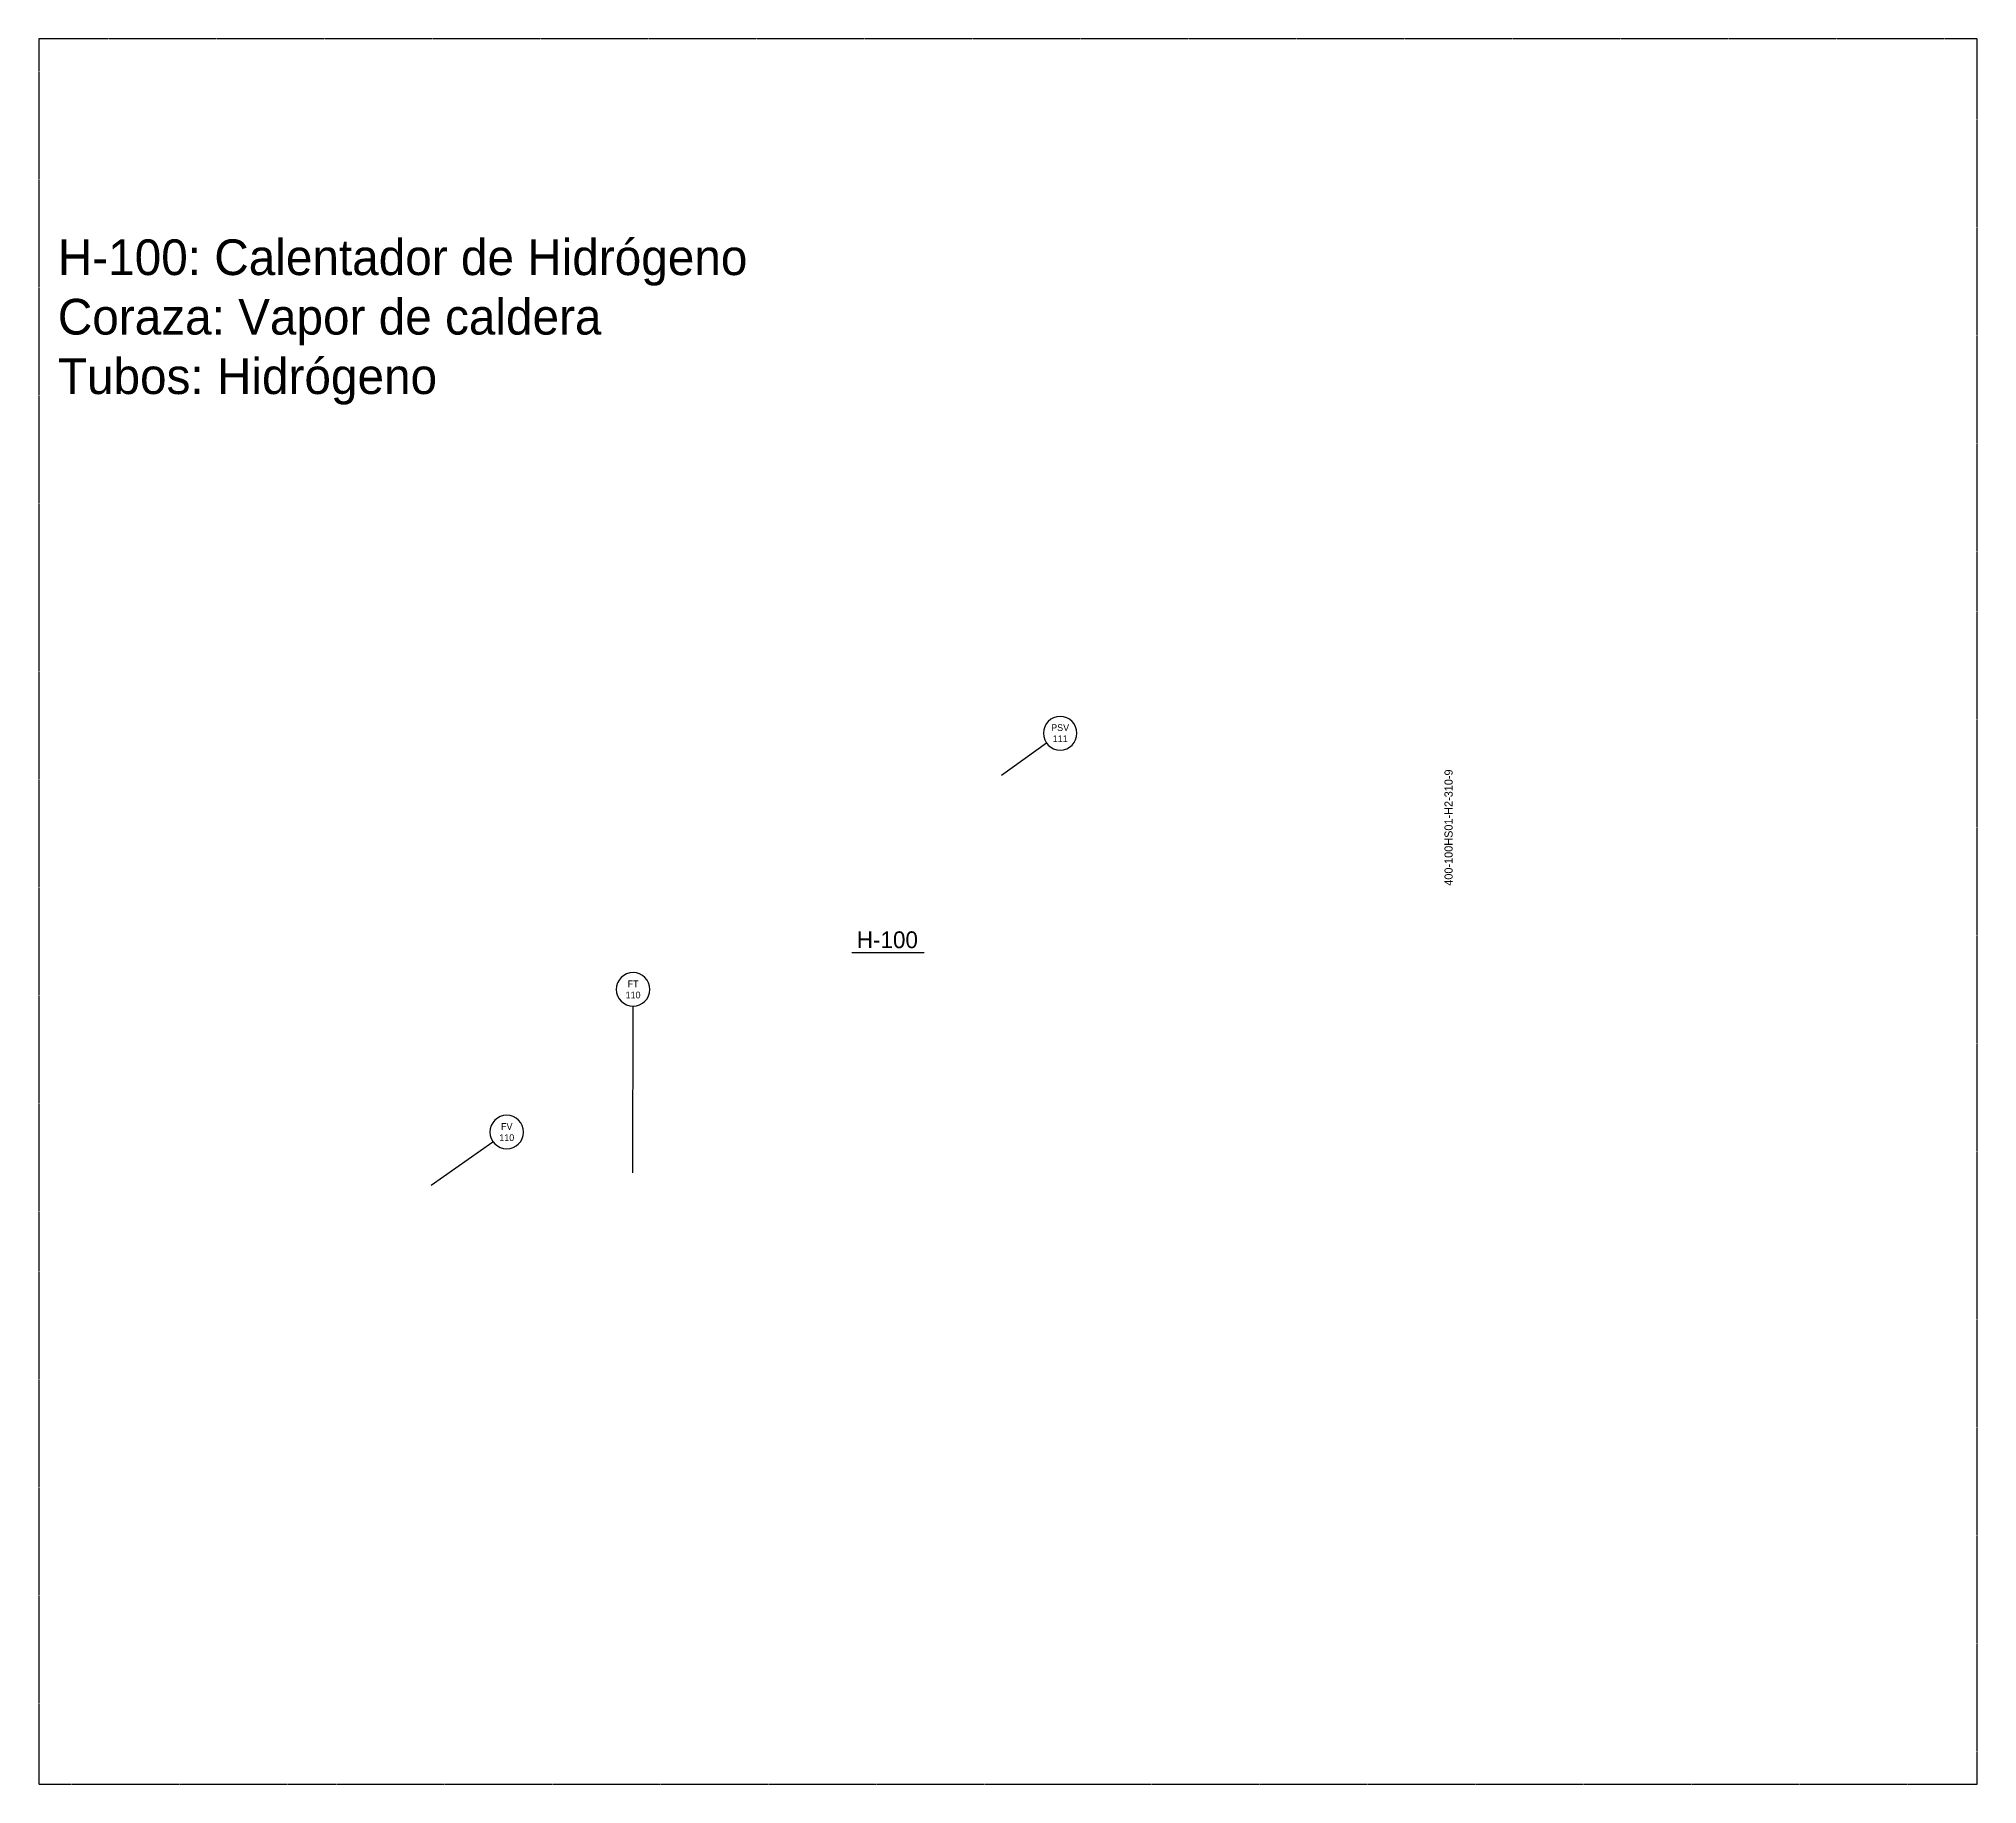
# Model space of a CAD drawing. Header units: millimetres. Extents: x 0 to 578, y 0 to 520.
import ezdxf
from ezdxf.enums import TextEntityAlignment as Align

# ---------------------------------------------------------------- set-up
doc = ezdxf.new("R2010")
doc.units = ezdxf.units.MM
doc.linetypes.add('HIDDEN2', pattern=[0.1875, 0.125, -0.0625])
doc.layers.add('Instrument', color=250, linetype='Continuous')
doc.layers.add('Text', color=7, linetype='Continuous')
doc.layers.add('no plot', color=41, linetype='HIDDEN2', plot=False)
doc.dimstyles.new('ISO-25', dxfattribs={"dimtxt": 2.5, "dimasz": 2.5, "dimexe": 1.25, "dimexo": 0.625, "dimtad": 1, "dimtxsty": 'Standard', "dimcen": 2.5, "dimadec": 0, "dimazin": 0, "dimtfac": 1, "dimtmove": 0, "dimatfit": 3, "dimfxl": 1, "dimarcsym": 0})

# ---------------------------------------------------------------- blocks, each defined once
blk = doc.blocks.new('*U4')
at = {"color": 0, "linetype": 'ByBlock', "lineweight": -3}
blk.add_line((-0.422, -0.152), (0.438, -0.152), dxfattribs=at)
at = {"color": 0, "linetype": 'ByBlock', "lineweight": -2}
blk.add_attdef('#(Equipment.Tag)', text='', height=0.2, dxfattribs=at).set_placement((0, 0), align=Align.MIDDLE)
blk = doc.blocks.new('*U17')
at = {"color": 0, "linetype": 'ByBlock', "lineweight": -2}
for start, end in [(0, 180), (180, 0)]:
    blk.add_arc((0, 0), 0.25, start, end, dxfattribs=at)
blk.add_wipeout([(-0.12, 0.149), (0.125, 0.151), (0.125, 0.024), (-0.12, 0.024)], dxfattribs=at)
blk.add_wipeout([(-0.118, -0.024), (0.122, -0.024), (0.122, -0.155), (-0.118, -0.155)], dxfattribs=at)
for tag, p in [('#(TargetObject.Type)', (0, 0.083)), ('#(TargetObject.LoopNumber)', (0, -0.083))]:
    blk.add_attdef(tag, text='', height=0.1, dxfattribs=at).set_placement(p, align=Align.MIDDLE_CENTER)
blk = doc.blocks.new('*U16')
at = {"color": 0, "linetype": 'ByBlock', "lineweight": -2}
for start, end in [(0, 180), (180, 0)]:
    blk.add_arc((0, 0), 0.25, start, end, dxfattribs=at)
blk.add_wipeout([(-0.102, 0.149), (0.107, 0.151), (0.107, 0.024), (-0.102, 0.024)], dxfattribs=at)
blk.add_wipeout([(-0.118, -0.024), (0.122, -0.024), (0.122, -0.155), (-0.118, -0.155)], dxfattribs=at)
for tag, p in [('#(TargetObject.Type)', (0, 0.083)), ('#(TargetObject.LoopNumber)', (0, -0.083))]:
    blk.add_attdef(tag, text='', height=0.1, dxfattribs=at).set_placement(p, align=Align.MIDDLE_CENTER)
blk = doc.blocks.new('Pipeline Tag_block')
at = {"color": 0, "linetype": 'ByBlock', "lineweight": -2}
blk.add_attdef('#(TargetObject.Tag)', text='', height=0.1, dxfattribs=at).set_placement((0, 0), align=Align.MIDDLE_CENTER)
blk = doc.blocks.new('*U14')
at = {"color": 0, "linetype": 'ByBlock', "lineweight": -2}
for start, end in [(0, 180), (180, 0)]:
    blk.add_arc((0, 0), 0.25, start, end, dxfattribs=at)
blk.add_wipeout([(-0.174, 0.149), (0.178, 0.151), (0.178, 0.024), (-0.174, 0.024)], dxfattribs=at)
blk.add_wipeout([(-0.109, -0.024), (0.113, -0.024), (0.113, -0.155), (-0.109, -0.155)], dxfattribs=at)
for tag, p in [('#(TargetObject.Type)', (0, 0.083)), ('#(TargetObject.LoopNumber)', (0, -0.083))]:
    blk.add_attdef(tag, text='', height=0.1, dxfattribs=at).set_placement(p, align=Align.MIDDLE_CENTER)

msp = doc.modelspace()

# ---------------------------------------------------------------- linework, layer by layer
at = {"layer": 'no plot'}
msp.add_lwpolyline([(0, 0), (577.5, 0), (577.5, 520), (0, 520)], close=True, dxfattribs=at)

# ---------------------------------------------------------------- block references
at = {"layer": 'Text', "xscale": 24.26804001538254, "yscale": 24.26804001538254, "zscale": 24.26804001538254, "rotation": 90}
msp.add_blockref('Pipeline Tag_block', (420, 285), dxfattribs=at).add_auto_attribs({'#(TargetObject.Tag)': '400-100HS01-H2-310-9'})
at = {"layer": 'Text', "xscale": 25, "yscale": 25, "zscale": 25}
msp.add_blockref('*U4', (252.81, 251.59), dxfattribs=at).add_auto_attribs({'#(Equipment.Tag)': 'H-100'})

# ---------------------------------------------------------------- texts
at = {"insert": (5.68, 460.23), "char_height": 10.6288, "attachment_point": 1}
msp.add_mtext_dynamic_manual_height_columns('H-100: Calentador de Hidrógeno\\PCoraza: Vapor de caldera\\PTubos: Hidrógeno', width=406.9705, gutter_width=53.14, heights=[0], dxfattribs=at)

# ---------------------------------------------------------------- next in the draw order: block references
at = {"layer": 'Instrument', "linetype": 'ByBlock', "xscale": 20, "yscale": 20, "zscale": 20}
for name, p, values in [('*U14', (304.29, 313.11), {'#(TargetObject.Type)': 'PSV', '#(TargetObject.LoopNumber)': '111'}), ('*U16', (177.06, 236.79), {'#(TargetObject.Type)': 'FT', '#(TargetObject.LoopNumber)': '110'}), ('*U17', (139.42, 194.29), {'#(TargetObject.Type)': 'FV', '#(TargetObject.LoopNumber)': '110'})]:
    msp.add_blockref(name, p, dxfattribs=at).add_auto_attribs(values)

# ---------------------------------------------------------------- next in the draw order: leaders
at = {"layer": 'Instrument', "linetype": 'ByBlock', "has_arrowhead": 0}
for points in [[(286.79, 300.61), (300.22, 310.2)], [(116.92, 178.51), (135.32, 191.42)]]:
    msp.add_leader(points, dimstyle='ISO-25', dxfattribs=at)
at = {"layer": 'Instrument', "color": 6, "linetype": 'ByBlock', "has_arrowhead": 0}
msp.add_leader([(176.98, 182.15), (177.06, 231.79)], dimstyle='ISO-25', dxfattribs=at)

doc.saveas('drawing.dxf')
